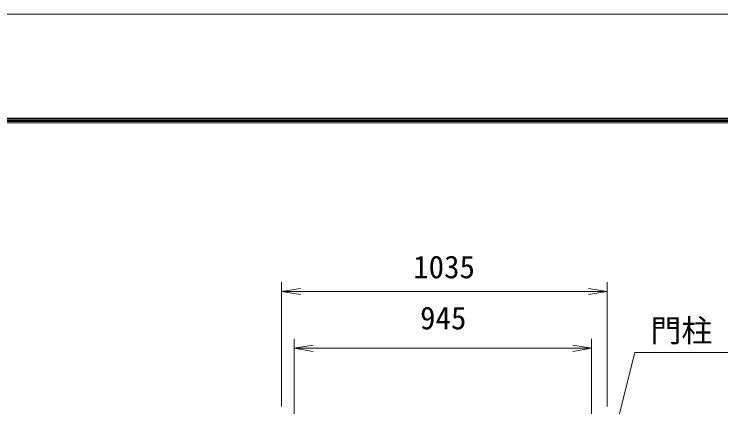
# Model space of a CAD drawing. Units: millimetres, scale not verified. Extents: x -6300 to 6300, y -4455 to 4455.
# Drawn here: x -4284 to -2037, y 3208 to 4455 of the extents above; entities that cross this region are included whole.
import ezdxf
from ezdxf.enums import TextEntityAlignment as Align

# ---------------------------------------------------------------- set-up
doc = ezdxf.new("R2010")
doc.units = ezdxf.units.MM
doc.header["$LTSCALE"] = 30
for name, color, linetype, lineweight in [('0-0_D-STR-TXT', 7, 'Continuous', 9), ('0-1_D-TTL', 7, 'Continuous', 9), ('0-6_D-STR-DIM', 7, 'Continuous', 9), ('0-7_0', 7, 'Continuous', 9)]:
    doc.layers.add(name, color=color, linetype=linetype, lineweight=lineweight)
doc.styles.add('ＭＳ ゴシック', font='')
doc.styles.get('ＭＳ ゴシック').set_extended_font_data('MS Gothic')

# ---------------------------------------------------------------- blocks, each defined once
blk = doc.blocks.new('_Open')
at = {"layer": '0-7_0'}
blk.add_line((-30, 5), (0, 0), dxfattribs=at)
blk.add_lwpolyline([(-30, -5), (0, 0), (-30, 0)], dxfattribs=at)

msp = doc.modelspace()

# ---------------------------------------------------------------- linework, layer by layer
at = {"layer": '0-0_D-STR-TXT'}
msp.add_lwpolyline([(-1496.55, 3380.93), (-2310.62, 3380.93), (-2392.75, 3055.26)], dxfattribs=at)
at = {"layer": '0-1_D-TTL', "color": 2, "lineweight": 18}
msp.add_lwpolyline([(-6300, 4455), (6300, 4455), (6300, -4455), (-6300, -4455)], close=True, dxfattribs=at)
at = {"layer": '0-1_D-TTL'}
for points in [[(-5895, 4125), (5895, 4125), (5895, -4125), (-5895, -4125)], [(-5891.25, 4121.25), (5891.25, 4121.25), (5891.25, -4121.25), (-5891.25, -4121.25)], [(-5887.5, 4117.5), (5887.5, 4117.5), (5887.5, -4117.5), (-5887.5, -4117.5)], [(-5883.75, 4113.75), (5883.75, 4113.75), (5883.75, -4113.75), (-5883.75, -4113.75)], [(-5880, 4110), (5880, 4110), (5880, -4110), (-5880, -4110)]]:
    msp.add_lwpolyline(points, close=True, dxfattribs=at)
at = {"layer": '0-6_D-STR-DIM'}
for p, q in [((-3433.36, 3209.08), (-3433.36, 3604.26)), ((-2398.36, 3209.08), (-2398.36, 3604.26)), ((-3373.36, 3574.26), (-2458.36, 3574.26)), ((-3393.11, 1110.84), (-3393.11, 3423.84)), ((-2448.11, 1110.84), (-2448.11, 3423.84)), ((-3333.11, 3393.84), (-2508.11, 3393.84))]:
    msp.add_line(p, q, dxfattribs=at)

# ---------------------------------------------------------------- block references
at = {"layer": '0-6_D-STR-DIM', "xscale": 2, "yscale": 2, "rotation": 180}
for p in [(-3433.36, 3574.26), (-3393.11, 3393.84)]:
    msp.add_blockref('_Open', p, dxfattribs=at)
at = {"layer": '0-6_D-STR-DIM', "xscale": 2, "yscale": 2}
for p in [(-2398.36, 3574.26), (-2448.11, 3393.84)]:
    msp.add_blockref('_Open', p, dxfattribs=at)

# ---------------------------------------------------------------- texts
at = {"layer": '0-0_D-STR-TXT', "style": 'ＭＳ ゴシック'}
msp.add_text('門柱 φ60.5x5.5', height=72.14, dxfattribs=at).set_placement((-2260.97, 3392.19), align=Align.BOTTOM_LEFT)
at = {"layer": '0-6_D-STR-DIM', "style": 'ＭＳ ゴシック'}
for s, p in [('1035', (-3015.24, 3594.63)), ('945', (-2993.32, 3432.44))]:
    msp.add_text(s, height=72.14, dxfattribs=at).set_placement(p, align=Align.BOTTOM_LEFT)

doc.saveas('drawing.dxf')
